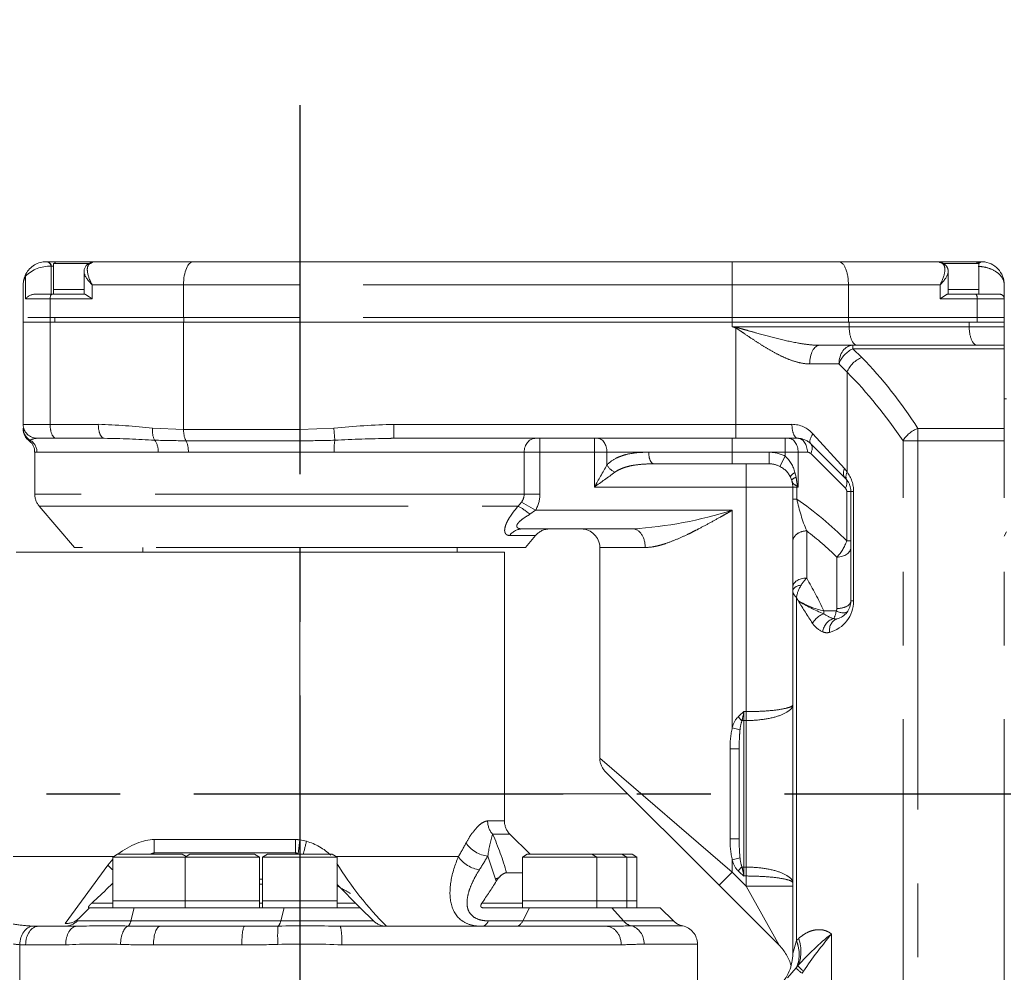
# Model space of a CAD drawing. Extents: x -2384 to 29887, y -2542 to 22350.
# Drawn here: x 3389.1 to 3600.9, y 4810.9 to 5016 of the extents above; entities that cross this region are included whole.
import ezdxf

# ---------------------------------------------------------------- set-up
doc = ezdxf.new("R2010")
doc.units = 0
doc.header["$LTSCALE"] = 63.5
doc.header["$MEASUREMENT"] = 0
doc.linetypes.add('CENTER', pattern=[2, 1.25, -0.25, 0.25, -0.25])
doc.linetypes.add('PHANTOM', pattern=[2.5, 1.25, -0.25, 0.25, -0.25, 0.25, -0.25])
doc.layers.get('0').update_dxf_attribs({"linetype": 'CONTINUOUS'})
for name, color, linetype in [('2', 2, 'CENTER'), ('3', 3, 'CONTINUOUS'), ('4', 6, 'PHANTOM')]:
    doc.layers.add(name, color=color, linetype=linetype)
doc.styles.add('ROMANS', font='ROMANS.shx')
doc.styles.get("Standard").update_dxf_attribs({"font": 'romans.shx'})
doc.dimstyles.get("Standard").update_dxf_attribs({"dimtxt": 0.18, "dimasz": 0.18, "dimexe": 0.18, "dimexo": 0.0625, "dimgap": 0.09, "dimtad": 0, "dimtih": 1, "dimtoh": 1, "dimdec": 4, "dimzin": 0, "dimdsep": 46, "dimtxsty": 'Standard', "dimcen": 0.09, "dimadec": 0, "dimazin": 0, "dimtfac": 1, "dimtdec": 4, "dimtofl": 0, "dimtmove": 0, "dimatfit": 3, "dimfxl": 1, "dimtolj": 1, "dimtzin": 0, "dimarcsym": 0})

# ---------------------------------------------------------------- blocks, each defined once
blk = doc.blocks.new('165F-TOP')
at = {"lineweight": 0}
for p, q in [((1537.5, 114.5), (1537.56, 114.5)), ((1537.56, 114.5), (1539.69, 114.5)), ((1539.69, 114.5), (1539, 114.1)), ((1548.31, 114.5), (1539.69, 114.5)), ((1548.35, 114.5), (1547.41, 114.36)), ((1548.35, 114.5), (1569.08, 114.5)), ((1550.5, 114.5), (1548.35, 114.5)), ((1548.35, 114.5), (1550.5, 114.5)), ((1569.08, 114.5), (1592, 114.5)), ((1592, 114.5), (1638.5, 114.5)), ((1592, 109.5), (1592, 114.5)), ((1632, 114.5), (1634.12, 114.5)), ((1638.5, 114.5), (1685, 114.5)), ((1642.81, 114.5), (1645, 114.5)), ((1685, 114.5), (1707.88, 114.5)), ((1685, 109.5), (1685, 114.5)), ((1707.88, 114.5), (1728.67, 114.5)), ((1726.5, 114.5), (1728.67, 114.5)), ((1728.67, 114.5), (1726.5, 114.5)), ((1729.6, 114.37), (1728.67, 114.5)), ((1737.31, 114.5), (1728.69, 114.5)), ((1737.31, 114.5), (1738.5, 114.5)), ((1738, 114.1), (1737.31, 114.5)), ((1738.5, 114.5), (1738.79, 114.49)), ((1538.55, 113.5), (1538.46, 113.5)), ((1539, 113.5), (1538.55, 113.5)), ((1538.55, 107.5), (1538.55, 113.5)), ((1539, 114.1), (1539, 108.5)), ((1539, 114.1), (1547.12, 114.1)), ((1545.59, 112.3), (1545.59, 107.5)), ((1730.3, 114.1), (1738, 114.1)), ((1731.43, 107.5), (1731.43, 112.31)), ((1738, 108.5), (1738, 114.1)), ((1533.02, 106.5), (1533.02, 111.38)), ((1532.5, 109.5), (1532.5, 101.5)), ((1539, 108.5), (1539, 107.5)), ((1545.59, 108.5), (1539, 108.5)), ((1539, 108.5), (1545.59, 108.5)), ((1566.98, 109.5), (1547.33, 109.5)), ((1547.33, 106.5), (1547.33, 109.5)), ((1592, 109.5), (1566.98, 109.5)), ((1566.98, 109.5), (1566.98, 102.5)), ((1685, 109.5), (1592, 109.5)), ((1592, 109.5), (1592, 101.5)), ((1709.98, 109.5), (1685, 109.5)), ((1685, 109.5), (1685, 101.5)), ((1709.98, 109.5), (1709.98, 101.5)), ((1729.69, 109.5), (1709.98, 109.5)), ((1729.69, 106.5), (1729.69, 109.5)), ((1738, 108.5), (1731.43, 108.5)), ((1731.43, 108.5), (1738, 108.5)), ((1738, 107.5), (1738, 108.5)), ((1743.5, 106.5), (1743.5, 109.5)), ((1538.29, 106.5), (1533.02, 106.5)), ((1535.05, 107.5), (1538.71, 107.5)), ((1538.29, 106.5), (1538.29, 101.5)), ((1547.33, 106.5), (1538.29, 106.5)), ((1538.71, 107.5), (1545.72, 107.5)), ((1737.7, 106.5), (1729.69, 106.5)), ((1731.3, 107.5), (1737.28, 107.5)), ((1737.28, 107.5), (1742.42, 107.5)), ((1743.5, 106.5), (1737.7, 106.5)), ((1737.7, 106.5), (1737.7, 101.5)), ((1743.5, 106.5), (1743.5, 101.5)), ((1539.3, 102.5), (1533.5, 102.5)), ((1567.02, 102.5), (1539.3, 102.5)), ((1539.3, 101.5), (1539.3, 102.5)), ((1567.02, 101.5), (1567.02, 102.5)), ((1592, 102.5), (1567.02, 102.5)), ((1685, 102.5), (1592, 102.5)), ((1592, 101.5), (1592, 102.5)), ((1685, 101.5), (1685, 102.5)), ((1709.98, 102.5), (1685, 102.5)), ((1709.98, 101.5), (1709.98, 102.5)), ((1737.7, 102.5), (1709.98, 102.5)), ((1737.7, 101.5), (1737.7, 102.5)), ((1743.5, 102.5), (1737.7, 102.5)), ((1743.5, 101.5), (1743.5, 102.5)), ((1538.29, 101.5), (1532.5, 101.5)), ((1532.5, 79.5), (1532.5, 101.5)), ((1532.5, 101.5), (1538.29, 101.5)), ((1538.64, 101.5), (1538.29, 101.5)), ((1538.29, 79.5), (1538.29, 101.5)), ((1538.29, 101.5), (1538.64, 101.5)), ((1539.3, 101.5), (1538.29, 101.5)), ((1567.02, 101.5), (1539.3, 101.5)), ((1592, 101.5), (1566.98, 101.5)), ((1566.98, 78.42), (1566.98, 101.5)), ((1566.98, 101.5), (1592, 101.5)), ((1592, 101.5), (1567.02, 101.5)), ((1685, 101.5), (1592, 101.5)), ((1592, 78.42), (1592, 101.5)), ((1592, 101.5), (1685, 101.5)), ((1685, 101.5), (1592, 101.5)), ((1710.15, 101.5), (1685, 101.5)), ((1685, 100.5), (1685, 101.5)), ((1685, 101.5), (1709.98, 101.5)), ((1709.98, 101.5), (1685, 101.5)), ((1685, 100.5), (1685.79, 100.36)), ((1685.74, 100.22), (1685, 100.5)), ((1685, 100.5), (1710.15, 100.5)), ((1685.74, 100.22), (1685.79, 100.36)), ((1685.74, 79.5), (1685.74, 100.22)), ((1709.98, 101.5), (1737.7, 101.5)), ((1737.7, 101.5), (1709.98, 101.5)), ((1710.15, 100.5), (1710.15, 101.5)), ((1710.15, 100.5), (1735.96, 100.5)), ((1735.96, 100.5), (1735.96, 101.5)), ((1735.96, 100.5), (1743.5, 100.5)), ((1743.5, 101.5), (1737.7, 101.5)), ((1737.7, 101.5), (1741.67, 101.5)), ((1741.67, 101.5), (1737.7, 101.5)), ((1743.5, 100.5), (1743.5, 101.5)), ((1743.5, 100.5), (1743.5, 96.5)), ((1703.76, 96.5), (1710.9, 96.5)), ((1710.9, 96.5), (1710.9, 95.75)), ((1710.9, 96.5), (1743.5, 96.5)), ((1710.9, 95.75), (1712.89, 93.9)), ((1743.5, 95.75), (1710.9, 95.75)), ((1743.5, 95.75), (1743.5, 96.5)), ((1743.5, 78.63), (1743.5, 95.75)), ((1707.94, 92.5), (1701.64, 92.5)), ((1709.7, 90.72), (1707.94, 92.5)), ((1709.7, 90.72), (1709.7, 69.25)), ((1744, 85), (1743.5, 85)), ((1532.5, 79.5), (1538.29, 79.5)), ((1532.5, 78.47), (1532.5, 78.42)), ((1538.29, 79.5), (1548.66, 79.5)), ((1560.32, 78.68), (1566.98, 78.42)), ((1566.98, 78.42), (1592, 78.42)), ((1592, 78.42), (1599.34, 78.68)), ((1592, 78.42), (1592, 75.98)), ((1599.34, 78.68), (1599.53, 76.09)), ((1612.19, 79.5), (1612.19, 76.5)), ((1612.19, 79.5), (1685.74, 79.5)), ((1685.74, 79.5), (1697.83, 79.5)), ((1685.74, 79.5), (1685.74, 76.5)), ((1724.92, 78.63), (1724.92, 75.97)), ((1724.92, 78.63), (1743.5, 78.63)), ((1743.5, 75.97), (1743.5, 78.63)), ((1539.56, 76.5), (1535.5, 76.5)), ((1549.92, 76.5), (1539.56, 76.5)), ((1685.74, 76.5), (1612.19, 76.5)), ((1643.62, 76.5), (1643.62, 73.5)), ((1655.34, 76.5), (1655.34, 73.5)), ((1685, 76.5), (1685, 73.5)), ((1699.04, 76.5), (1685.74, 76.5)), ((1696.34, 76.5), (1696.34, 73.5)), ((1702.33, 77.45), (1709.11, 69.99)), ((1592, 75.98), (1567.5, 75.98)), ((1592, 75.98), (1592, 73.54)), ((1709.33, 67.87), (1701.87, 75.33)), ((1721.73, -63.33), (1721.73, 75.97)), ((1721.73, 75.97), (1724.92, 75.97)), ((1743.5, 75.97), (1724.92, 75.97)), ((1724.92, 75.97), (1724.92, -63.33)), ((1743.5, -63.33), (1743.5, 75.97)), ((1535, 73.54), (1535, 64.47)), ((1561.56, 73.5), (1535.47, 73.5)), ((1592, 73.54), (1568.03, 73.54)), ((1640.24, 73.5), (1599.34, 73.5)), ((1640.24, 64.47), (1640.24, 73.5)), ((1643.62, 73.5), (1640.24, 73.5)), ((1643.62, 73.5), (1643.62, 64.47)), ((1655.34, 73.5), (1643.62, 73.5)), ((1655.34, 66), (1655.34, 73.5)), ((1658.04, 73.5), (1655.34, 73.5)), ((1658.04, 73.5), (1658.04, 70.75)), ((1667.02, 73.5), (1658.04, 73.5)), ((1685, 73.5), (1667.02, 73.5)), ((1692.9, 73.5), (1685, 73.5)), ((1685, 73.5), (1685, 71)), ((1696.34, 73.5), (1692.9, 73.5)), ((1692.9, 73.5), (1692.9, 71)), ((1696.34, 72.68), (1695.22, 70.46)), ((1696.34, 72.68), (1696.34, 73.5)), ((1699.17, 73.5), (1696.34, 73.5)), ((1701.16, 73.5), (1699.17, 73.5)), ((1699.17, 73.5), (1699.17, 66)), ((1709.33, 65.75), (1701.87, 73.21)), ((1685, 71), (1668.15, 71)), ((1692.9, 71), (1685, 71)), ((1688, 71), (1688, 66)), ((1709.11, 69.99), (1709.7, 69.25)), ((1697.79, 67.43), (1697.54, 68.1)), ((1698.47, 69.15), (1698.71, 68.15)), ((1709.7, 67.45), (1709.33, 67.87)), ((1688, 66), (1655.34, 66)), ((1698, 66), (1688, 66)), ((1688, 17.68), (1688, 66)), ((1698.88, 66), (1698, 66)), ((1698, 63.39), (1698, 66)), ((1699.17, 66), (1698.88, 66)), ((1698.88, 66), (1698.88, 63.39)), ((1640.24, 64.47), (1535, 64.47)), ((1643.62, 64.47), (1640.24, 64.47)), ((1709.62, 54.44), (1709.62, 65.04)), ((1710.5, 65.04), (1709.62, 65.04)), ((1710.5, 41.5), (1710.5, 65.04)), ((1711.1, 65.04), (1710.5, 65.04)), ((1711.1, 65.04), (1711.1, 41.5)), ((1535.95, 61.88), (1543.5, 53)), ((1535.95, 61.88), (1638.93, 61.88)), ((1638.93, 61.88), (1639.65, 62.74)), ((1642.68, 61), (1639.65, 62.74)), ((1698.88, 63.39), (1698, 63.39)), ((1698, 54.25), (1698, 63.39)), ((1642.68, 61), (1641.48, 60.14)), ((1642.68, 61), (1685, 61)), ((1685, 14.23), (1685, 61)), ((1637.13, 55.59), (1642.7, 55.59)), ((1663.65, 57), (1639.84, 57)), ((1640.5, 53), (1642.7, 55.59)), ((1701, 56.58), (1701, 46.41)), ((1743.5, 55.47), (1744, 56.38)), ((1640.5, 53), (1543.5, 53)), ((1558.2, 53), (1558.2, 52)), ((1625.8, 52), (1625.8, 53)), ((1656.5, 53), (1656.5, 7.66)), ((1666.27, 53), (1656.5, 53)), ((1698, 44.51), (1698, 54.25)), ((1710.5, 54.44), (1709.62, 54.44)), ((1592, 52), (1530.99, 52)), ((1592, 52), (1636, 52)), ((1592, -9.9), (1592, 52)), ((1636, -5.84), (1636, 52)), ((1707.5, 39.86), (1707.5, 50.94)), ((1698, 43.67), (1698, 44.51)), ((1698, -34.36), (1698, 43.67)), ((1698.81, 42.21), (1698.81, -31.54)), ((1711.1, 41.5), (1710.5, 41.5)), ((1704.66, 39.34), (1707.34, 39.34)), ((1704.66, 38.75), (1704.66, 39.34)), ((1687.5, 17.68), (1687.5, 15.77)), ((1687.5, 17.68), (1688, 17.68)), ((1688, 15.77), (1688, 17.68)), ((1687.08, 15.73), (1686.24, 16.6)), ((1687.5, 15.77), (1687.5, -15.77)), ((1688, 15.77), (1687.5, 15.77)), ((1688, -15.77), (1688, 15.77)), ((1686.67, 13.77), (1685, 14.23)), ((1684.53, -9.7), (1684.53, 9.7)), ((1686.5, 9.7), (1684.53, 9.7)), ((1686.5, -9.7), (1686.5, 9.7)), ((1685, -16.84), (1656.5, 7.66)), ((1682.17, -19.67), (1657.67, 4.83)), ((1636, 0), (1662.5, 0)), ((1636, -5.84), (1632.38, -5.84)), ((1560.7, -9.84), (1560.7, -12.67)), ((1560.7, -9.84), (1591.05, -9.84)), ((1591.05, -9.84), (1591.05, -12.67)), ((1592, -9.9), (1591.65, -12.89)), ((1592, -9.9), (1593.44, -10.2)), ((1633.46, -8.67), (1637.17, -8.67)), ((1641.5, -13), (1637.17, -8.67)), ((1686.5, -9.7), (1684.53, -9.7)), ((1560.7, -12.67), (1560.37, -13)), ((1591.05, -12.67), (1560.7, -12.67)), ((1591.38, -13), (1591.05, -12.67)), ((1524.24, -13.5), (1551.92, -13.5)), ((1550.71, -15.38), (1551.75, -14.08)), ((1552.79, -13), (1551.75, -13.6)), ((1551.75, -13.6), (1551.75, -23)), ((1551.75, -13.6), (1567.75, -13.6)), ((1566.71, -13), (1552.79, -13)), ((1567.53, -13.47), (1566.71, -13)), ((1568.35, -13), (1567.31, -13.6)), ((1567.31, -13.6), (1567.31, -23)), ((1567.31, -13.6), (1583.31, -13.6)), ((1582.27, -13), (1568.35, -13)), ((1583.31, -13.6), (1582.27, -13)), ((1583.31, -23), (1583.31, -13.6)), ((1585.04, -13), (1584, -13.6)), ((1584, -13.6), (1584, -23)), ((1584, -13.6), (1600, -13.6)), ((1598.96, -13), (1585.04, -13)), ((1591.89, -13), (1591.65, -12.89)), ((1600, -13.6), (1598.96, -13)), ((1599.83, -13.5), (1626.11, -13.5)), ((1600, -23), (1600, -13.6)), ((1634.05, -18.33), (1632.42, -13.39)), ((1640.9, -13), (1639.86, -13.6)), ((1639.86, -13.6), (1639.86, -23)), ((1639.86, -13.6), (1655.86, -13.6)), ((1654.82, -13), (1640.9, -13)), ((1661.26, -13), (1654.82, -13)), ((1655.86, -13.6), (1654.82, -13)), ((1655.86, -13.6), (1664.5, -13.6)), ((1655.86, -13.6), (1662.3, -13.6)), ((1655.86, -23), (1655.86, -13.6)), ((1663.46, -13), (1661.26, -13)), ((1662.3, -13.6), (1661.26, -13)), ((1662.3, -23), (1662.3, -13.6)), ((1664.5, -13.6), (1663.46, -13)), ((1664.5, -23), (1664.5, -13.6)), ((1686.67, -13.77), (1685, -14.23)), ((1685, -16.84), (1685, -14.23)), ((1541.55, -27.88), (1550.71, -15.38)), ((1682.17, -19.67), (1685, -16.84)), ((1685, -16.84), (1688, -19.84)), ((1687.08, -15.73), (1686.24, -16.6)), ((1687.5, -15.77), (1687.5, -17.68)), ((1687.5, -15.77), (1688, -15.77)), ((1688, -17.68), (1688, -15.77)), ((1583.31, -18.33), (1584, -18.33)), ((1634.24, -18.82), (1634.05, -18.33)), ((1634.24, -18.82), (1634.75, -18.11)), ((1636.47, -17), (1639.86, -17)), ((1688, -17.68), (1687.5, -17.68)), ((1688, -19.84), (1688, -17.68)), ((1600, -19.5), (1600.86, -20.36)), ((1604, -23.5), (1600.86, -20.36)), ((1695.07, -32.57), (1682.17, -19.67)), ((1695.07, -32.57), (1688, -19.84)), ((1698, -19.84), (1688, -19.84)), ((1567.31, -23), (1551.75, -23)), ((1551.75, -23), (1551.75, -24.5)), ((1551.75, -23), (1567.31, -23)), ((1583.31, -23), (1567.31, -23)), ((1567.31, -23), (1567.31, -24.5)), ((1567.31, -23), (1583.31, -23)), ((1583.31, -24.5), (1583.31, -23)), ((1600, -23), (1584, -23)), ((1584, -23), (1584, -24.5)), ((1584, -23), (1600, -23)), ((1600, -24.5), (1600, -23)), ((1655.86, -23), (1639.86, -23)), ((1639.86, -23), (1639.86, -24.5)), ((1639.86, -23), (1655.86, -23)), ((1662.3, -23), (1655.86, -23)), ((1655.86, -23), (1662.3, -23)), ((1655.86, -24.5), (1655.86, -23)), ((1664.5, -23), (1662.3, -23)), ((1662.3, -23), (1664.5, -23)), ((1662.3, -24.5), (1662.3, -23)), ((1664.5, -24.5), (1664.5, -23)), ((1546.75, -24.5), (1544.38, -26.87)), ((1546.75, -24.5), (1556.39, -24.5)), ((1547.26, -23.5), (1551.75, -23.5)), ((1556.39, -24.5), (1555.65, -27.33)), ((1556.39, -24.5), (1588.64, -24.5)), ((1583.31, -23.5), (1584, -23.5)), ((1588.64, -24.5), (1587.9, -27.33)), ((1588.64, -24.5), (1605, -24.5)), ((1600, -23.5), (1604, -23.5)), ((1604, -23.5), (1605, -24.5)), ((1605, -24.5), (1607.83, -27.33)), ((1639.86, -23.5), (1631.15, -23.5)), ((1631.34, -24.5), (1641.36, -24.5)), ((1641.36, -24.5), (1639.94, -27.33)), ((1641.36, -24.5), (1659.12, -24.5)), ((1669.5, -24.5), (1659.12, -24.5)), ((1659.12, -24.5), (1661.57, -27.33)), ((1672.33, -27.33), (1669.5, -24.5)), ((1544.15, -27.33), (1555.65, -27.33)), ((1555.65, -27.33), (1587.9, -27.33)), ((1587.9, -27.33), (1607.83, -27.33)), ((1632.56, -27.33), (1639.94, -27.33)), ((1639.94, -27.33), (1661.57, -27.33)), ((1661.57, -27.33), (1672.33, -27.33)), ((1534.57, -28.47), (1535.78, -28.5)), ((1535.78, -28.5), (1544.01, -28.5)), ((1555.07, -28.46), (1561.99, -28.5)), ((1561.99, -28.5), (1580.1, -28.5)), ((1580.1, -28.5), (1587.32, -28.46)), ((1600.63, -28.5), (1657.87, -28.5)), ((1663.3, -28.41), (1674.33, -28.41)), ((1698, -34.36), (1698.8, -31.55)), ((1698.8, -31.55), (1698.81, -31.54)), ((1698.81, -31.54), (1699.28, -31.1)), ((1706.33, -30.17), (1706.33, -51.7)), ((1533.02, -32.5), (1531.75, -32.46)), ((1531.75, -32.46), (1531.75, -53.08)), ((1541.65, -32.5), (1533.02, -32.5)), ((1579.52, -32.5), (1560.52, -32.5)), ((1661.1, -32.5), (1601.05, -32.5)), ((1666.05, -32.33), (1677.5, -32.33)), ((1677.5, -53.08), (1677.5, -32.33)), ((1696.9, -39.59), (1698.74, -37.44)), ((1698.74, -37.44), (1698.75, -37.44)), ((1698.75, -37.44), (1699.13, -36.98)), ((1700.3, -38.15), (1700, -38.62)), ((1700, -38.62), (1700, -38.62))]:
    blk.add_line(p, q, dxfattribs=at)
for centre, radius, start, end in [((1537.5, 109.5), 5, 90, 151.9397), ((1738.5, 109.5), 5, 0, 86.6277), ((1538.11, 106.35), 7.16, 87.2329, 135.3357), ((1547.46, 112.46), 1.85, 102.4252, 185.3505), ((1537.5, 109.5), 5, 151.9397, 180), ((1536.18, 109.49), 3.68, 149.0929, 179.8722), ((1535.06, 104.93), 2.57, 90.154, 142.3409), ((1742.45, 106.39), 1.11, 40.7335, 91.4851), ((1742.5, 106.5), 1, 0, 37.9793), ((1535.5, 79.5), 3, 180, 270), ((1535.5, 78.42), 3, 180.0671, 234.5423), ((1544.31, -65.88), 145.45, 83.6819, 88.2879), ((1616.97, -96.9), 176.46, 91.5525, 95.7351), ((1697.78, 73.43), 6.08, 41.489, 89.5197), ((1535.55, 73.37), 3.13, 90.875, 119.646), ((1544.61, -208.45), 285, 86.7487, 88.9323), ((1617.79, -292.71), 369.25, 91.0377, 92.8344), ((1617.79, -292.71), 369.25, 90.8692, 91.0377), ((1699.04, 72.5), 4, 45, 90), ((1532.29, 73.71), 2.67, 356.2692, 57.054), ((1533.16, 77.62), 1.74, 289.6429, 298.6597), ((1566.99, 247.57), 171.59, 267.9219, 270.1699), ((1592.53, 293.9), 217.93, 269.8617, 271.843), ((1535.48, 76.21), 2.71, 259.9085, 269.995), ((1576.46, -1723.15), 1796.71, 90.26896, 90.47505), ((1580.71, -2544.7), 2618.27, 89.59226, 89.75296), ((1692.91, 65.88), 7.62, 63.2392, 90.0905), ((1691.74, 67.5), 6.93, 13.7711, 48.4071), ((1701.16, 72.5), 1, 45, 90), ((1340.97, 247.46), 362.98, 330.0052, 330.8679), ((1692.92, 65.86), 5.14, 63.3848, 90.1872), ((1692.99, 65.94), 5.03, 25.3759, 63.7505), ((1467.66, 330.11), 324, 305.3984, 306.3547), ((1704.1, 65.04), 7, 0, 36.9665), ((1693, 66), 5, 0, 16.6477), ((1699.27, 67.76), 1.52, 192.4449, 254.7782), ((1684.87, 51.88), 20.1, 44.6378, 45.8385), ((1678.89, 57.78), 21.88, 22.0529, 23.3158), ((1708.62, 65.04), 1, 0, 45), ((1706.5, 65.04), 4, 0, 36.9665), ((1539, 64.47), 4, 180, 220.3645), ((1637.27, 64.51), 2.97, 323.3161, 359.297), ((1636.63, 64.5), 6.99, 329.9744, 359.7688), ((1655.17, 0), 77, 44.9973, 55.4152), ((1734.83, 70.85), 36.71, 191.7117, 202.8686), ((1657.45, 149.07), 92.28, 273.8494, 287.3697), ((1645.75, 53), 4, 90, 139.6355), ((1652.5, 53), 4, 0, 90), ((1700.75, 57.41), 9.35, 316.1728, 341.4973), ((1705.58, 41.2), 6.85, 146.7464, 171.5392), ((1709.27, 38.73), 11.29, 137.0843, 146.517), ((1709.85, 60.42), 21.7, 240.663, 256.1883), ((1803.63, 104.34), 121.87, 211.041, 213.7241), ((1717.04, 70.03), 33.64, 237.9943, 248.4107), ((1704.1, 41.5), 7, 284.8751, 0), ((1706.5, 41.5), 4, 284.8751, 0), ((1706.57, 39.86), 0.933, 326.2031, 359.9191), ((1707.27, 38.6), 1, 243.2987, 285.0305), ((1705.34, 36.86), 2.2, 245.3391, 284.8564), ((1699.38, 2.68), 19.14, 128.3509, 133.3341), ((1620.48, 31.04), 68.34, 347.0527, 348.73), ((1690.03, 13.1), 5.16, 137.2869, 167.2658), ((1694, 13.24), 7.35, 160.2568, 175.9231), ((1703, 10.09), 18.47, 167.0282, 181.2193), ((1726.14, 10.11), 39.65, 174.71, 177.1327), ((1726.14, 10.11), 39.65, 177.1327, 180.6023), ((1660.5, 7.66), 4, 182.4621, 225), ((1640, -5.84), 4, 180, 225), ((1589.55, -23.03), 13.41, 47.1067, 73.1224), ((1659.86, -16.93), 27.66, 162.6305, 172.6478), ((1575.86, -34.24), 63.02, 15.8764, 23.9359), ((1703, -10.09), 18.47, 178.7807, 192.9718), ((1726.14, -10.11), 39.65, 179.3976, 185.29), ((1690.12, -13.05), 5.26, 193.0272, 222.4201), ((1694.01, -13.24), 7.36, 184.0845, 199.7356), ((1661.17, 22.36), 71.68, 211.3814, 225.1993), ((1699.38, -2.68), 19.14, 226.6659, 231.6491), ((1620.48, -31.04), 68.34, 11.27, 12.9473), ((1476.71, 55.09), 105.61, 311.9158, 315.2813), ((1598.77, -22.46), 2.96, 45.0243, 65.3972), ((1020.48, -1039.51), 1172.89, 60.22716, 60.33387), ((1610.66, -24.5), 4, 225, 270), ((1675.16, -24.5), 4, 225, 258.0471), ((1550.55, -280.65), 252.24, 88.9721, 91.4864), ((1592.77, -391.64), 363.23, 88.76, 90.8586), ((1694.05, -2123.27), 2095.08, 90.84115, 90.98961), ((1673.5, -32.33), 4, 0, 78.0471), ((1739.56, -72.54), 53.85, 128.0961, 138.6615), ((1784.47, -95.44), 101.81, 140.1249, 145.7591), ((1548.6, -173.89), 141.57, 88.048, 92.8141), ((1559.64, 181.13), 213.63, 268.3333, 270.2363), ((1580.42, 226.99), 259.49, 269.8011, 271.5102), ((1592.91, -225.9), 193.58, 87.5902, 91.6741), ((1687.48, -713.61), 681.62, 91.80242, 92.21807), ((1688, -39.64), 10, 15.3202, 45), ((1688, -34.36), 10, 315, 0)]:
    blk.add_arc(centre, radius, start, end, dxfattribs=at)
for centre, major_axis, ratio, start_param, end_param in [((1537.5, 113.5), (0, 1), 0.96025, 4.712389, 6.283185), ((1537.56, 113.5), (0, 1), 0.991193, 4.712389, 6.283185), ((1569.08, 109.5), (0, -5), 0.420575, 3.141593, 4.712389), ((1707.88, 109.5), (0, -5), 0.419762, 1.570796, 3.141593), ((1738.5, 113.5), (0, 1), 0.846154, 0, 0.832857), ((1738.74, 113.49), (0.059, 0.998), 0.882014, 0, 1.051655), ((1533.97, 111.38), (-0.882, 0.47), 0.813261, 0, 0.580204), ((1538.71, 106.5), (0, -1), 0.420575, 3.141593, 4.712389), ((1737.28, 106.5), (0, 1), 0.419762, 4.712389, 6.283185), ((1711.84, 100.5), (0, 4), 0.422753, 1.570796, 3.141593), ((1737.65, 100.5), (0, 4), 0.422753, 1.570796, 3.141593), ((1703.76, 92.5), (0, -4), 0.529941, 3.141593, 4.712389), ((1710.9, 92.5), (0, -4), 0.740002, 3.141593, 4.712389), ((1710.9, 92.5), (-2.48, -3.13), 0.653019, 4.023198, 5.189963), ((1712.89, 90.72), (-2.84, -2.81), 0.682471, 4.118108, 5.315853), ((1660.87, 0), (0, 118), 0.72801, 5.441729, 5.632667), ((1657.67, 0), (0, 114), 0.753554, 5.441729, 5.632667), ((1535.5, 78.68), (-3, 0), 0.997183, 0, 1.047198), ((1539.56, 79.5), (0, 3), 0.420575, 1.570796, 3.141593), ((1549.92, 79.5), (0, 3), 0.420575, 1.570796, 3.141593), ((1561.58, 78.68), (-0.25, -2.99), 0.41939, 4.747145, 5.794342), ((1568.24, 78.42), (0, -3), 0.420575, 4.712389, 5.660359), ((1699.04, 79.5), (0, 3), 0.403188, 1.570796, 3.141593), ((1724.92, 75.97), (-3.32, -2.23), 0.595513, 4.330967, 5.436429), ((1642.77, 73.5), (0, 3), 0.846249, 0, 1.570796), ((1656.01, 73.5), (0, 3), 0.674104, 4.712389, 6.283185), ((1697.05, 73.5), (0, 3), 0.707107, 4.712389, 6.283185), ((1699.04, 73.5), (0, 3), 0.707107, 4.712389, 6.283185), ((1703.99, 77.45), (2.12, 2.12), 0.425022, 1.972686, 3.141593), ((1532.5, 73.5), (0, 3), 0.991667, 4.712389, 5.754728), ((1559.96, 73.5), (0, 3), 0.533952, 4.712389, 5.754728), ((1566.77, 73.54), (0, 3), 0.420575, 4.712389, 5.660359), ((1599.73, 73.5), (0, 3), 0.12883, 0.528457, 1.570796), ((1699.75, 73.21), (2.12, 2.12), 0.57735, 5.235988, 6.283185), ((1668.15, 73.5), (0, 2.5), 0.449395, 1.570796, 3.141593), ((1659.72, 70.75), (-1.86, 1.67), 0.520585, 1.045363, 2.008041), ((1711.45, 69.99), (2.12, 2.12), 0.660167, 2.154286, 3.141593), ((1699.81, 69.15), (2.27, 1.05), 0.255601, 2.075688, 3.141593), ((1700.19, 68.15), (2.4, 0.72), 0.205493, 2.172895, 3.141593), ((1707.21, 65.75), (2.12, 2.12), 0.57735, 5.235988, 6.283185), ((1712.09, 69.25), (2.4, 1.8), 0.623749, 2.262823, 3.141593), ((1700.64, 66.44), (-2.05, -1.43), 0.450571, 5.284191, 5.371287), ((1695.34, 66), (0, 5), 0.707107, 4.712389, 4.771753), ((1641.48, 59.29), (-3.01, 2.63), 0.162782, 4.853432, 5.847226), ((1639.84, 53), (0, 4), 0.890074, 0, 0.866302), ((1663.65, 53), (0, -4), 0.657051, 1.570796, 3.141593), ((1701, 54.25), (3, 0), 0.775044, 1.570796, 3.141593), ((1652.34, 0), (77, 0), 0.948052, 0.772278, 0.886785), ((1707.5, 53.03), (3, 0), 0.697769, 4.712389, 6.283185), ((1701, 44.51), (-3, 0), 0.635804, 4.712389, 6.283185), ((1701, 43.67), (-3, 0), 0.46224, 5.105034, 6.283185), ((1660.87, 0), (0, 73), 0.712263, 5.281592, 5.401439), ((1657.67, 0), (0, 69), 0.753554, 5.357703, 5.370608), ((1707.5, 41.5), (-3, 0), 0.546053, 1.570796, 3.141593), ((1704.66, 36.68), (-2.44, -1.75), 0.611106, 4.300305, 5.419409), ((1708.49, 41.5), (-5.27, 0), 0.758311, 0.759346, 1.248013), ((1706.5, 41.5), (0, -4), 0.25, 0.322783, 1.001593), ((1707.34, 40.96), (2.53, -1.62), 0.474441, 5.007116, 6.283185), ((1706.09, 41.5), (0, -7), 0.753554, 5.471735, 5.960402), ((1706.82, 34.86), (-1.22, -2.74), 0.771581, 3.663634, 5.042351), ((1708.3, 34.73), (0.77, -2.9), 0.788624, 3.141593, 4.505905), ((1687.5, 15.29), (-1, 0), 0.477966, 4.712389, 5.145434), ((1636.05, -5.84), (0, 4), 0.91777, 1.570796, 2.356194), ((1555.75, -19.74), (-8.57, -8.57), 0.57735, 3.665191, 4.486711), ((1596, -19.74), (-8.57, 8.57), 0.57735, 5.65194, 5.759587), ((1593.57, -10.2), (-1.01, -3.87), 0.03166, 4.720611, 5.529674), ((1592, -5.84), (36.36, 43.24), 0.573025, 5.00118, 5.062934), ((1631.01, -10.56), (-3.45, 2.02), 0.57605, 0.793564, 2.294803), ((1555.75, -19.74), (6.94, 6.94), 0.305656, 0.523599, 0.675464), ((1596, -19.74), (-6.94, 6.94), 0.305656, 5.65194, 5.759587), ((1629.21, -13.5), (3.37, -2.16), 0.551654, 4.000946, 5.458705), ((1593.41, -8.67), (41.57, 41.57), 0.57735, 5.075786, 5.137539), ((1550.71, -14.88), (2.83, -2.83), 0.089046, 4.801201, 5.174896), ((1687.5, -15.29), (-1, 0), 0.477966, 1.137752, 1.570796), ((1592, -11.5), (46.33, 46.33), 0.57735, 5.009764, 5.098764), ((1635.11, -20.45), (2.88, 0.84), 0.785723, 1.468521, 1.712562), ((1541.36, -24.5), (0, 4), 0.985723, 3.141593, 3.926991), ((1541.55, -24.04), (2.83, -2.83), 0.921515, 5.456964, 6.283185), ((1554.92, -24.5), (0, -4), 0.258819, 0.148938, 0.785398), ((1587.17, -24.5), (0, -4), 0.258819, 0.148938, 0.785398), ((1631.15, -24.5), (0, 4), 0.5, 3.141593, 3.926991), ((1638.53, -24.5), (0, 4), 0.5, 3.141593, 3.926991), ((1664.02, -24.5), (0, -4), 0.866025, 5.497787, 6.074569), ((1534.57, -32.46), (-0.25, -3.99), 0.704045, 3.228913, 4.755755), ((1535.78, -32.5), (0, -4), 0.689877, 3.141593, 4.712389), ((1544.01, -32.5), (0, -4), 0.58887, 3.141593, 4.712389), ((1555.23, -32.41), (-0.14, -4), 0.450971, 3.30288, 4.727919), ((1561.99, -32.5), (0, -4), 0.368205, 3.141593, 4.712389), ((1580.1, -32.5), (0, -4), 0.145997, 3.141593, 4.712389), ((1587.48, -32.41), (-0.12, 4), 0.055452, 0.144051, 1.569089), ((1600.63, -32.5), (0, -4), 0.105863, 1.570796, 3.141593), ((1657.87, -32.5), (0, -4), 0.808227, 1.570796, 3.141593), ((1662.58, -32.33), (0, -4), 0.866025, 1.570796, 2.932976), ((1690.81, -31.55), (7.07, -7.07), 0.684962, 0.211501, 0.970235), ((1690.82, -31.54), (7.06, -7.08), 0.684622, 0.21251, 0.971353), ((1691.29, -31.1), (6.61, -7.51), 0.705678, 0.286611, 1.014814), ((1700.33, -38.62), (-1.59, 1.22), 0.101445, 0.154355, 1.43953), ((1700.33, -38.62), (-1.59, 1.22), 0.101723, 0.155158, 1.439294), ((1700.69, -38.15), (-1.57, 1.24), 0.122747, 0.203227, 1.416798)]:
    blk.add_ellipse(centre, major_axis=major_axis, ratio=ratio, start_param=start_param, end_param=end_param, dxfattribs=at)
for points, knots in [([(1547.41, 114.36), (1546.95, 114.24), (1546.64, 114), (1546.3, 113.34), (1546.26, 112.93), (1546.39, 111.58), (1546.8, 110.54), (1547.33, 109.5)], [0, 0, 0, 0, 0.25, 0.25, 0.5, 0.5, 1, 1, 1, 1]), ([(1731.41, 112.29), (1731.42, 112.34), (1731.46, 112.65), (1731.29, 113.26), (1730.79, 113.91), (1730.17, 114.27), (1729.76, 114.34), (1729.58, 114.36)], [0, 0, 0, 0, 0.046052, 0.333838, 0.596591, 0.854562, 1, 1, 1, 1]), ([(1729.69, 109.5), (1730.22, 110.54), (1730.63, 111.59), (1730.76, 112.93), (1730.72, 113.34), (1730.37, 114.01), (1730.07, 114.24), (1729.6, 114.37)], [0, 0, 0, 0, 0.5, 0.5, 0.75, 0.75, 1, 1, 1, 1]), ([(1547.33, 109.5), (1546.49, 110.37), (1545.81, 111.26), (1545.61, 112.09), (1545.59, 112.2), (1545.59, 112.3)], [0, 0, 0, 0, 0.5, 0.5, 0.5756638, 0.5756638, 0.5756638, 0.5756638]), ([(1731.43, 112.3), (1731.43, 112.2), (1731.41, 112.1), (1731.21, 111.26), (1730.52, 110.37), (1729.69, 109.5)], [0.4243087, 0.4243087, 0.4243087, 0.4243087, 0.5, 0.5, 1, 1, 1, 1]), ([(1743.5, 109.5), (1743.5, 110.02), (1743.34, 110.56), (1742.72, 111.54), (1742.24, 112.02), (1741.02, 112.79), (1740.26, 113.09), (1738.85, 113.43), (1738.22, 113.48), (1737.85, 113.49)], [0, 0, 0, 0, 0.25, 0.25, 0.5, 0.5, 0.75, 0.75, 1, 1, 1, 1]), ([(1545.72, 107.5), (1545.79, 107.5), (1545.88, 107.46), (1546.1, 107.33), (1546.23, 107.24), (1546.51, 107.05), (1546.66, 106.95), (1546.98, 106.73), (1547.15, 106.61), (1547.33, 106.5)], [0, 0, 0, 0, 0.25, 0.25, 0.5, 0.5, 0.75, 0.75, 1, 1, 1, 1]), ([(1729.69, 106.5), (1729.87, 106.61), (1730.04, 106.73), (1730.36, 106.95), (1730.51, 107.05), (1730.79, 107.24), (1730.92, 107.33), (1731.14, 107.46), (1731.23, 107.5), (1731.3, 107.5)], [0, 0, 0, 0, 0.25, 0.25, 0.5, 0.5, 0.75, 0.75, 1, 1, 1, 1]), ([(1701.64, 92.5), (1700.97, 92.5), (1700.29, 92.58), (1698.93, 92.88), (1698.24, 93.08), (1696.89, 93.58), (1696.21, 93.87), (1694.88, 94.51), (1694.21, 94.86), (1692.88, 95.61), (1692.23, 96), (1690.92, 96.81), (1690.27, 97.23), (1688.98, 98.08), (1688.34, 98.51), (1687.38, 99.17), (1687.06, 99.39), (1686.57, 99.71), (1686.41, 99.82), (1686.16, 99.98), (1686.08, 100.03), (1685.91, 100.13), (1685.83, 100.18), (1685.74, 100.22)], [0, 0, 0, 0, 0.125, 0.125, 0.25, 0.25, 0.375, 0.375, 0.5, 0.5, 0.625, 0.625, 0.75, 0.75, 0.875, 0.875, 0.9375, 0.9375, 0.96875, 0.96875, 0.984375, 0.984375, 1, 1, 1, 1]), ([(1685.79, 100.36), (1685.98, 100.33), (1686.17, 100.28), (1686.54, 100.18), (1686.73, 100.13), (1687.29, 99.97), (1687.66, 99.87), (1688.77, 99.56), (1689.51, 99.35), (1691.74, 98.73), (1693.23, 98.33), (1696.22, 97.59), (1697.72, 97.24), (1699.97, 96.84), (1700.72, 96.73), (1702.23, 96.56), (1702.99, 96.5), (1703.76, 96.5)], [0, 0, 0, 0, 0.03125, 0.03125, 0.0625, 0.0625, 0.125, 0.125, 0.25, 0.25, 0.5, 0.5, 0.75, 0.75, 0.875, 0.875, 1, 1, 1, 1]), ([(1658.04, 70.75), (1658.6, 71.35), (1659.24, 71.8), (1660.27, 72.34), (1660.63, 72.5), (1661.37, 72.77), (1661.75, 72.89), (1662.89, 73.18), (1663.69, 73.31), (1665.32, 73.47), (1666.17, 73.5), (1667.02, 73.5)], [0, 0, 0, 0, 0.25, 0.25, 0.375, 0.375, 0.5, 0.5, 0.75, 0.75, 1, 1, 1, 1]), ([(1668.15, 71), (1667.39, 71), (1666.64, 70.98), (1665.16, 70.88), (1664.43, 70.81), (1663.36, 70.62), (1663, 70.55), (1662.3, 70.37), (1661.95, 70.27), (1661.28, 70.03), (1660.95, 69.89), (1660.32, 69.57), (1660.01, 69.39), (1659.72, 69.17)], [0, 0, 0, 0, 0.25, 0.25, 0.5, 0.5, 0.625, 0.625, 0.75, 0.75, 0.875, 0.875, 1, 1, 1, 1]), ([(1698.71, 68.15), (1698.76, 67.87), (1698.81, 67.58), (1698.87, 67.15), (1698.89, 67.01), (1698.92, 66.8), (1698.93, 66.73), (1698.95, 66.62), (1698.95, 66.58), (1698.97, 66.51), (1698.97, 66.48), (1698.99, 66.44)], [0, 0, 0, 0, 0.5, 0.5, 0.75, 0.75, 0.875, 0.875, 0.9375, 0.9375, 1, 1, 1, 1]), ([(1637.13, 55.59), (1636.91, 55.59), (1636.71, 55.63), (1636.47, 55.75), (1636.39, 55.81), (1636.27, 55.93), (1636.21, 56.01), (1636.12, 56.18), (1636.09, 56.27), (1636.05, 56.49), (1636.04, 56.61), (1636.05, 56.99), (1636.1, 57.28), (1636.25, 57.76), (1636.31, 57.93), (1636.45, 58.27), (1636.53, 58.44), (1636.8, 58.97), (1637.02, 59.34), (1637.49, 60.06), (1637.76, 60.43), (1638.32, 61.15), (1638.61, 61.52), (1638.93, 61.88)], [0, 0, 0, 0, 0.125, 0.125, 0.1875, 0.1875, 0.25, 0.25, 0.3125, 0.3125, 0.375, 0.375, 0.5, 0.5, 0.5625, 0.5625, 0.625, 0.625, 0.75, 0.75, 0.875, 0.875, 1, 1, 1, 1]), ([(1641.48, 60.14), (1640.97, 59.85), (1640.48, 59.55), (1639.8, 59.06), (1639.58, 58.88), (1639.18, 58.53), (1639, 58.34), (1638.8, 58.07), (1638.75, 57.97), (1638.67, 57.79), (1638.65, 57.71), (1638.64, 57.55), (1638.65, 57.48), (1638.71, 57.35), (1638.75, 57.29), (1638.92, 57.15), (1639.08, 57.09), (1639.43, 57.02), (1639.63, 57), (1639.84, 57)], [0, 0, 0, 0, 0.25, 0.25, 0.375, 0.375, 0.5, 0.5, 0.5625, 0.5625, 0.625, 0.625, 0.6875, 0.6875, 0.75, 0.75, 0.875, 0.875, 1, 1, 1, 1]), ([(1685, 61), (1684.8, 60.89), (1684.6, 60.77), (1684.19, 60.54), (1683.99, 60.43), (1683.39, 60.09), (1682.99, 59.86), (1681.78, 59.19), (1680.99, 58.74), (1679.39, 57.87), (1678.59, 57.44), (1677.39, 56.82), (1676.99, 56.61), (1676.19, 56.21), (1675.79, 56.01), (1674.61, 55.44), (1673.82, 55.09), (1672.26, 54.43), (1671.49, 54.13), (1670.33, 53.74), (1669.95, 53.62), (1669.19, 53.41), (1668.81, 53.32), (1667.7, 53.09), (1666.98, 53), (1666.27, 53)], [0, 0, 0, 0, 0.03125, 0.03125, 0.0625, 0.0625, 0.125, 0.125, 0.25, 0.25, 0.375, 0.375, 0.4375, 0.4375, 0.5, 0.5, 0.625, 0.625, 0.75, 0.75, 0.8125, 0.8125, 0.875, 0.875, 1, 1, 1, 1]), ([(1698, 43.67), (1698, 43.57), (1698.02, 43.45), (1698.09, 43.22), (1698.14, 43.1), (1698.35, 42.73), (1698.55, 42.47), (1698.81, 42.21)], [0, 0, 0, 0, 0.25, 0.25, 0.5, 0.5, 1, 1, 1, 1]), ([(1698, 19.15), (1698, 18.74), (1697.74, 18.31), (1696.75, 17.51), (1696.01, 17.13), (1694.17, 16.49), (1693.06, 16.23), (1690.63, 15.87), (1689.33, 15.77), (1688, 15.77)], [0, 0, 0, 0, 0.25, 0.25, 0.5, 0.5, 0.75, 0.75, 1, 1, 1, 1]), ([(1698, 19.15), (1698, 18.97), (1697.74, 18.78), (1696.75, 18.43), (1696.01, 18.27), (1694.17, 17.99), (1693.06, 17.88), (1690.63, 17.73), (1689.33, 17.68), (1688, 17.68)], [0, 0, 0, 0, 0.25, 0.25, 0.5, 0.5, 0.75, 0.75, 1, 1, 1, 1]), ([(1627.76, -10.56), (1628.12, -9.89), (1628.49, -9.29), (1629.26, -8.19), (1629.65, -7.69), (1630.45, -6.84), (1630.85, -6.5), (1631.44, -6.12), (1631.63, -6.02), (1632.02, -5.88), (1632.2, -5.84), (1632.38, -5.84)], [0, 0, 0, 0, 0.25, 0.25, 0.5, 0.5, 0.75, 0.75, 0.875, 0.875, 1, 1, 1, 1]), ([(1631.15, -28.5), (1630.26, -28.5), (1629.44, -28.39), (1627.95, -27.95), (1627.27, -27.61), (1625.58, -26.31), (1624.86, -25.03), (1624.19, -22.08), (1624.23, -20.43), (1624.81, -17.01), (1625.35, -15.27), (1626.11, -13.5)], [0, 0, 0, 0, 0.125, 0.125, 0.25, 0.25, 0.5, 0.5, 0.75, 0.75, 1, 1, 1, 1]), ([(1630.62, -16.33), (1630.24, -16.92), (1629.9, -17.51), (1629.27, -18.69), (1629, -19.28), (1628.53, -20.45), (1628.33, -21.03), (1628.05, -22.19), (1627.96, -22.77), (1627.95, -23.61), (1627.96, -23.88), (1628.04, -24.41), (1628.1, -24.67), (1628.36, -25.4), (1628.63, -25.84), (1629.43, -26.58), (1629.93, -26.86), (1630.83, -27.14), (1631.15, -27.21), (1631.83, -27.31), (1632.19, -27.33), (1632.56, -27.33)], [0, 0, 0, 0, 0.125, 0.125, 0.25, 0.25, 0.375, 0.375, 0.5, 0.5, 0.5625, 0.5625, 0.625, 0.625, 0.75, 0.75, 0.875, 0.875, 0.9375, 0.9375, 1, 1, 1, 1]), ([(1698, -19.15), (1698, -18.74), (1697.74, -18.31), (1696.75, -17.51), (1696.01, -17.13), (1694.17, -16.49), (1693.06, -16.23), (1690.63, -15.87), (1689.33, -15.77), (1688, -15.77)], [0, 0, 0, 0, 0.25, 0.25, 0.5, 0.5, 0.75, 0.75, 1, 1, 1, 1]), ([(1634.75, -18.11), (1635.01, -17.79), (1635.29, -17.53), (1635.72, -17.23), (1635.87, -17.15), (1636.17, -17.03), (1636.32, -17), (1636.47, -17)], [0, 0, 0, 0, 0.5, 0.5, 0.75, 0.75, 1, 1, 1, 1]), ([(1698, -19.15), (1698, -18.97), (1697.74, -18.78), (1696.75, -18.43), (1696.01, -18.27), (1694.17, -17.99), (1693.06, -17.88), (1690.63, -17.73), (1689.33, -17.68), (1688, -17.68)], [0, 0, 0, 0, 0.25, 0.25, 0.5, 0.5, 0.75, 0.75, 1, 1, 1, 1]), ([(1583.3, -19.4), (1583.38, -19.41), (1583.46, -19.41), (1583.69, -19.42), (1583.84, -19.42), (1583.99, -19.43)], [0.48572338, 0.48572338, 0.48572338, 0.48572338, 0.5, 0.5, 0.52676538, 0.52676538, 0.52676538, 0.52676538]), ([(1546.58, -24.5), (1546.52, -24.5), (1546.51, -24.45), (1546.53, -24.35), (1546.55, -24.31), (1546.6, -24.22), (1546.63, -24.18), (1546.73, -24.03), (1546.82, -23.93), (1547.02, -23.72), (1547.14, -23.61), (1547.26, -23.5)], [0, 0, 0, 0, 0.25, 0.25, 0.375, 0.375, 0.5, 0.5, 0.75, 0.75, 1, 1, 1, 1]), ([(1631.34, -24.5), (1631.2, -24.5), (1631.09, -24.46), (1630.94, -24.33), (1630.91, -24.24), (1630.9, -24.04), (1630.93, -23.93), (1631.02, -23.72), (1631.08, -23.61), (1631.15, -23.5)], [0, 0, 0, 0, 0.25, 0.25, 0.5, 0.5, 0.75, 0.75, 1, 1, 1, 1]), ([(1518.6, -26.2), (1520.05, -26.38), (1521.47, -26.59), (1524.26, -27.03), (1525.62, -27.26), (1528.29, -27.71), (1529.6, -27.93), (1532.16, -28.28), (1533.39, -28.41), (1534.57, -28.47)], [0, 0, 0, 0, 0.25, 0.25, 0.5, 0.5, 0.75, 0.75, 1, 1, 1, 1]), ([(1544.38, -26.87), (1544.23, -27.02), (1544.14, -27.13), (1544.07, -27.25), (1544.07, -27.28), (1544.08, -27.32), (1544.11, -27.33), (1544.15, -27.33)], [0, 0, 0, 0, 0.5, 0.5, 0.75, 0.75, 1, 1, 1, 1]), ([(1699.28, -31.1), (1699.82, -30.62), (1700.38, -30.23), (1701.25, -29.78), (1701.54, -29.65), (1702.14, -29.44), (1702.44, -29.36), (1703.35, -29.2), (1703.96, -29.2), (1704.87, -29.38), (1705.18, -29.48), (1705.62, -29.68), (1705.77, -29.76), (1705.98, -29.9), (1706.06, -29.95), (1706.2, -30.05), (1706.27, -30.11), (1706.33, -30.17)], [0, 0, 0, 0, 0.25, 0.25, 0.375, 0.375, 0.5, 0.5, 0.75, 0.75, 0.875, 0.875, 0.9375, 0.9375, 0.96875, 0.96875, 1, 1, 1, 1]), ([(1531.75, -32.46), (1530.79, -32.4), (1529.8, -32.25), (1527.71, -31.85), (1526.62, -31.6), (1524.92, -31.19), (1524.34, -31.05), (1523.17, -30.77), (1522.57, -30.62), (1520.77, -30.2), (1519.53, -29.93), (1518.25, -29.7)], [0, 0, 0, 0, 0.25, 0.25, 0.5, 0.5, 0.625, 0.625, 0.75, 0.75, 1, 1, 1, 1])]:
    blk.add_open_spline(points, degree=3, knots=knots, dxfattribs=at)
at = {"layer": '2'}
for p, q in [((1592, 148.15), (1592, -161.69)), ((-589.77, 0), (1847.25, 0))]:
    blk.add_line(p, q, dxfattribs=at)

msp = doc.modelspace()

# ---------------------------------------------------------------- block references
at = {"layer": '4'}
msp.add_blockref('165F-TOP', (1857.38, 4849.48), dxfattribs=at)

# ---------------------------------------------------------------- leaders
at = {"layer": '3', "annotation_type": 0, "has_hookline": 1, "hookline_direction": 0, "text_width": 959.88}
msp.add_leader([(2780.88, 4944.48), (3070.7, 5267.5), (3113.99, 5267.5)], dimstyle='Standard', override={"dimscale": 254, "dimexe": 0.06, "dimdec": 2, "dimzin": 4, "dimtxsty": 'ROMANS', "dimtix": 1, "dimatfit": 1, "dimarcsym": 1}, dxfattribs=at)

doc.saveas('drawing.dxf')
